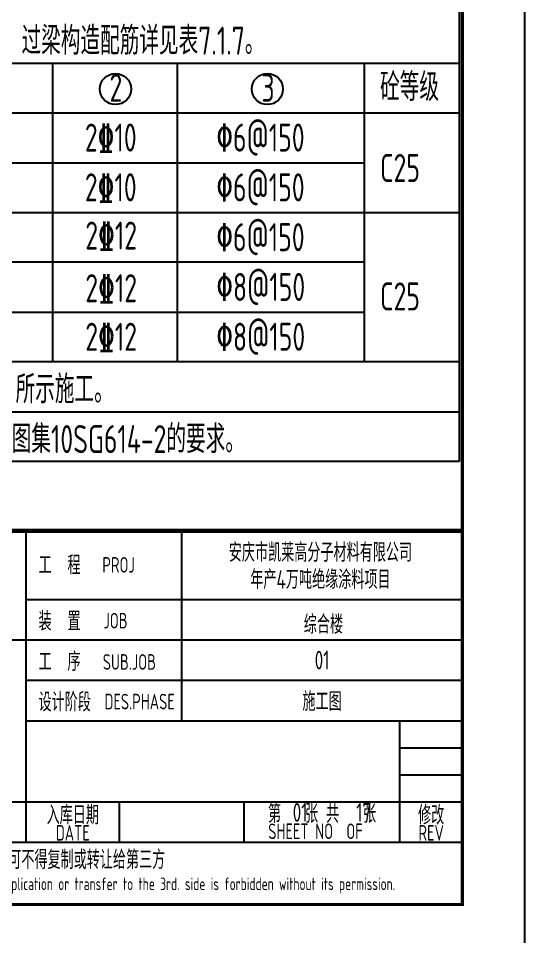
# Model space of a CAD drawing. Extents: x 9732137 to 18866768, y -962146 to 246094.
# Drawn here: x 9853034 to 9861157, y 177176 to 191927 of the extents above; entities that cross this region are included whole.
import ezdxf
from ezdxf.enums import TextEntityAlignment as Align

# ---------------------------------------------------------------- set-up
doc = ezdxf.new("R2010")
doc.units = 0
doc.header["$LTSCALE"] = 1000
doc.layers.get('0').update_dxf_attribs({"linetype": 'CONTINUOUS'})
for name, color, linetype in [('BORDER', 7, 'CONTINUOUS'), ('TAB', 7, 'CONTINUOUS'), ('TEXT', 7, 'CONTINUOUS')]:
    doc.layers.add(name, color=color, linetype=linetype)
doc.styles.add('TSSD_Rein', font='Tssdeng.shx', dxfattribs={"width": 0.7, "bigfont": 'hztxt.shx'})

msp = doc.modelspace()

# ---------------------------------------------------------------- linework, layer by layer
for p, q in [((9853156.8, 178693.7), (9853156.8, 183693.7)), ((9855656.8, 180643.7), (9855656.8, 183693.7)), ((9860156.8, 177693.7), (9860156.8, 183693.7)), ((9853156.8, 182593.7), (9860156.8, 182593.7)), ((9842156.8, 181943.7), (9853156.8, 181943.7)), ((9853156.8, 181943.7), (9860156.8, 181943.7)), ((9853156.8, 181293.7), (9860156.8, 181293.7)), ((9853156.8, 180643.7), (9860156.8, 180643.7)), ((9859156.8, 178693.7), (9859156.8, 180643.7)), ((9859156.8, 180210.4), (9860156.8, 180210.4)), ((9859156.8, 179777.1), (9860156.8, 179777.1)), ((9847656.8, 179343.7), (9860156.8, 179343.7)), ((9854656.8, 178693.7), (9854656.8, 179343.7)), ((9856656.8, 178693.7), (9856656.8, 179343.7)), ((9842156.8, 178693.7), (9860156.8, 178693.7)), ((9842156.8, 177694.4), (9860156.8, 177694.4))]:
    msp.add_line(p, q)
msp.add_lwpolyline([(9860156.8, 183693.7, 70, 70, 0), (9842156.8, 183693.7, 70, 70, 0), (9842156.8, 177693.7, 0, 0, 0)], format="xyseb")
at = {"const_width": 70}
msp.add_lwpolyline([(9860156.8, 183693.7), (9842156.8, 183693.7)], dxfattribs=at)
at = {"layer": 'BORDER'}
msp.add_lwpolyline([(9777056.8, 176693.7), (9777056.8, 236093.7), (9861156.8, 236093.7), (9861156.8, 176693.7)], close=True, dxfattribs=at)
at = {"layer": 'BORDER', "const_width": 50}
msp.add_lwpolyline([(9779556.8, 177693.7), (9779556.8, 235093.7), (9860156.8, 235093.7), (9860156.8, 177693.7)], close=True, dxfattribs=at)
at = {"layer": 'TAB'}
for p, q in [((9860106.8, 232748.7), (9860106.8, 184808.5)), ((9840106.8, 191208.5), (9860106.8, 191208.5)), ((9853580.1, 191208.5), (9853580.1, 186408.5)), ((9855580.1, 191208.5), (9855580.1, 186408.5)), ((9858580.1, 191208.5), (9858580.1, 186408.5)), ((9842281.7, 190408.5), (9860106.8, 190408.5)), ((9842281.7, 189608.5), (9858580.1, 189608.5)), ((9842281.7, 188808.5), (9860106.8, 188808.5)), ((9858580.1, 188008.5), (9842281.7, 188008.5)), ((9842281.7, 187208.5), (9858580.1, 187208.5)), ((9860106.8, 186408.5), (9840106.8, 186408.5)), ((9840106.8, 185608.5), (9860106.8, 185608.5)), ((9860106.8, 184808.5), (9840106.8, 184808.5))]:
    msp.add_line(p, q, dxfattribs=at)
at = {"layer": 'TEXT'}
for centre in [(9854591, 190792.3), (9857028.9, 190792.3)]:
    msp.add_circle(centre, 250, dxfattribs=at)

# ---------------------------------------------------------------- texts
at = {"style": 'TSSD_Rein', "width": 0.7}
for s, height, p in [('安庆市凯莱高分子材料有限公司', 300, (9857880.5, 183363.9)), ('年产4万吨绝缘涂料项目', 300, (9857880.5, 182928.9)), ('综合楼', 300, (9857928.3, 182207.7)), ('01', 300, (9857906.8, 181618.7)), ('施工图', 300, (9857906.8, 180968.7)), ('入库日期', 300, (9853906.8, 179143.7)), ('第   张 共   张', 300, (9857906.8, 179168.7)), ('修改', 300, (9859656.8, 179143.7)), ('DATE', 250, (9853906.8, 178843.7)), ('SHEET NO  OF  ', 250, (9857906.8, 178868.7)), ('REV', 250, (9859656.8, 178843.7)), ('本文件专有权属安徽华东化工医药工程有限责任公司所有,未经许可不得复制或转让给第三方', 300, (9851156.8, 178393.7)), ('The proprietary right of this document belongs to Anhui Huadong Chemical And Medical Engineering  Co.,Ltd.  and any replication or transfer to the 3rd. side is forbidden without its permission. ', 200, (9850903.2, 177994.4))]:
    msp.add_text(s, height=height, dxfattribs=at).set_placement(p, align=Align.MIDDLE)
for s, height, p in [('工  程 ', 300, (9853356.8, 182993.7)), ('PROJ', 250, (9854381.2, 183023.1)), ('装  置 ', 300, (9853356.8, 182093.7)), ('JOB', 250, (9854399.2, 182126.5)), ('工  序 ', 300, (9853356.8, 181443.7)), ('SUB.JOB', 250, (9854387.6, 181463.8)), ('设计阶段', 300, (9853356.8, 180793.7)), ('DES.PHASE', 250, (9854414.9, 180827))]:
    msp.add_text(s, height=height, dxfattribs=at).set_placement(p)
at = {"color": 6, "style": 'TSSD_Rein', "width": 0.7}
for s, p in [('01', (9857554.3, 179172.2)), ('17', (9858575.5, 179172.2))]:
    msp.add_text(s, height=300, dxfattribs=at).set_placement(p, align=Align.MIDDLE)
at = {"layer": 'TEXT', "color": 52, "style": 'TSSD_Rein', "width": 0.7}
for s, p in [('或洞宽过大无法设置过梁时，洞口顶部应采用下挂做法处理，详见       。过梁构造配筋详见表7.1.7。', (9842295.7, 191343.9)), ('（7） 底层内隔墙下无结构梁、板时，可直接砌筑于混凝土地面垫层上，按       所示施工。', (9841168.7, 185743.9))]:
    msp.add_text(s, height=450, dxfattribs=at).set_placement(p)
at = {"layer": 'TEXT', "style": 'TSSD_Rein', "width": 0.7}
for s, p in [('2', (9854495.3, 190587.5)), ('3', (9856933.1, 190587.5)), ('砼等级', (9858837.9, 190600.1)), ('\x826@150', (9856207.3, 189787.5)), ('2\x8410', (9854100.2, 189787.5)), ('C25', (9858837.9, 189299.5)), ('2\x8410', (9854100.2, 188987.5)), ('\x826@150', (9856207.3, 188987.5)), ('\x826@150', (9856207.3, 188187.5)), ('2\x8412', (9854107.4, 188213.3)), ('2\x8412', (9854107.4, 187368.3)), ('\x828@150', (9856207.3, 187387.5)), ('C25', (9858837.9, 187235)), ('\x828@150', (9856207.3, 186587.5)), ('2\x8412', (9854107.4, 186587.5)), ('（8） 当为通长窗时，窗台下的砌体填充墙应与主体结构采用柔性连接，具体构造详图集10SG614-2的要求。', (9841168.7, 184943.9))]:
    msp.add_text(s, height=450, dxfattribs=at).set_placement(p)

doc.saveas('drawing.dxf')
